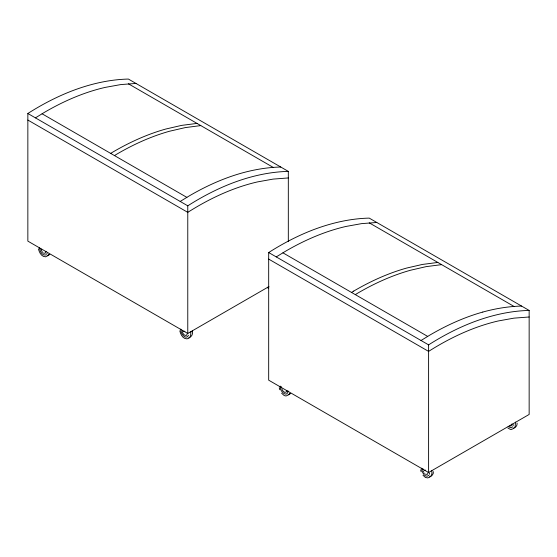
<?xml version="1.0" encoding="UTF-8"?>
<svg xmlns="http://www.w3.org/2000/svg" width="557" height="557" viewBox="0 0 557 557"><rect width="100%" height="100%" fill="white"/><g stroke="black" fill="none" stroke-linecap="round" stroke-linejoin="round"><path stroke-width="0.84" d="M433.367 471.64C433.806 475.114 430.526 476.729 427.853 477.92L425.423 477.467L422.965 475.218M517.105 423.125C517.537 426.599 514.264 428.215 511.584 429.405L510.414 429.426L507.887 428.027M183.901 331.331L183.901 331.68M288.115 390.986C287.14 398.527 278.994 390.61 280.296 386.112M429.322 474.32L429.489 473.046M513.06 425.806L513.227 424.531M46.05 251.367L45.103 253.31L43.14 253.031M187.43 333.42L186.484 335.37C183.928 336.038 182.411 332.759 182.097 330.677M286.883 390.408L286.409 391.926L284.676 392.434L282.664 390.673L281.765 388.702M428.263 472.468L427.316 474.418L425.353 474.132M511.994 423.954L511.048 425.903L509.787 425.98M184.137 331.095L184.088 331.568M184.339 331.687L184.875 331.38M46.691 254.243L47.108 253.219M188.489 335.279C185.794 340.835 180.043 332.863 180.837 329.124M49.141 254.34L47.387 255.809M289.981 393.388L288.22 394.857M428.904 475.344C425.102 478.679 421.364 471.598 421.67 468.172M512.635 426.829L511.159 427.86L508.179 426.537M35.425 117.861L44.309 112.43A290.775 167.88 -60 0 1 105.12 87.414L120.744 84.587L135.971 83.432M110.69 153.391L112.911 152.033A290.232 167.566 -60 0 1 165.791 129.036L181.582 125.395L197.011 123.41M114.477 155.577L116.698 154.219A290.232 167.566 -60 0 1 169.579 131.222L185.363 127.581L200.798 125.597M180.196 201.446L189.081 196.015A290.232 167.566 -60 0 1 241.961 173.011C254.598 169.509 267.625 167.344 280.742 167.016M276.258 256.909L285.142 251.472A290.775 167.88 -60 0 1 345.96 226.455L361.584 223.629L376.804 222.48M351.523 292.439L353.744 291.081M355.31 294.625L357.531 293.267A290.232 167.566 -60 0 1 410.412 270.27L426.202 266.622L441.631 264.638M421.029 340.494L429.92 335.056A290.232 167.566 -60 0 1 482.794 312.059M49.782 254.493L45.639 256.819C41.483 256.93 39.206 252.328 38.419 248.777M288.317 241.466L288.317 171.389L128.395 79.059C109.123 79.519 90.13 83.996 72.166 90.847A289.257 167.003 -60 0 0 27.85 113.489L27.85 241.125L187.772 333.455L268.808 286.667M290.622 393.541L286.472 395.867L285.302 395.881L284.042 395.414L281.584 393.158M428.605 472.503L529.15 414.45L529.15 310.437L369.228 218.107C349.963 218.567 330.962 223.044 312.999 229.888L312.916 229.923A288.916 166.808 -60 0 0 268.683 252.537L268.683 380.173L428.605 472.503L428.605 344.867L268.683 252.537M188.767 337.869L190.522 336.4L190.947 331.568M513.338 428.396L515.093 426.927L515.517 422.102M429.6 476.91C432.1 476.019 432.155 472.816 431.779 470.616M46.043 254.946C42.04 256.22 39.568 250.692 39.477 247.399M482.801 312.052C495.438 308.557 508.457 306.392 521.575 306.065M437.844 262.451L422.415 264.436L406.624 268.07A290.232 167.566 -60 0 0 353.744 291.067M288.317 171.389C269.045 171.848 250.044 176.325 232.088 183.176A289.257 167.003 -60 0 0 187.772 205.818L27.85 113.489M288.317 177.948L273.09 179.103L257.473 181.916A290.496 167.72 -60 0 0 187.772 212.356L27.85 120.047M529.15 310.437C509.878 310.897 490.884 315.373 472.921 322.218A289.257 167.003 -60 0 0 428.605 344.86M529.15 316.996L513.93 318.144L498.306 320.957A290.496 167.72 -60 0 0 428.605 351.397L268.683 259.096M425.269 469.997L424.733 470.728M268.251 286.577L268.954 286.932M128.409 83.801L273.188 167.385M369.249 222.849L514.02 306.434M42.088 113.788L186.86 197.373M282.921 252.829L427.692 336.414M267.339 287.496L268.349 288.303M423.807 472.754L424.378 473.478M42.45 252.432L40.717 248.624M421.141 471.772L420.632 469.878M279.76 389.712L279.252 387.818M423.146 470.762L423.522 471.786M179.8 330.837C180.586 334.381 182.863 338.99 187.02 338.879C190.654 337.814 193.592 334.729 192.346 330.761M422.902 468.75L422.93 469.725M281.522 386.69L281.557 387.665M187.772 205.818L187.772 333.455"/></g></svg>
